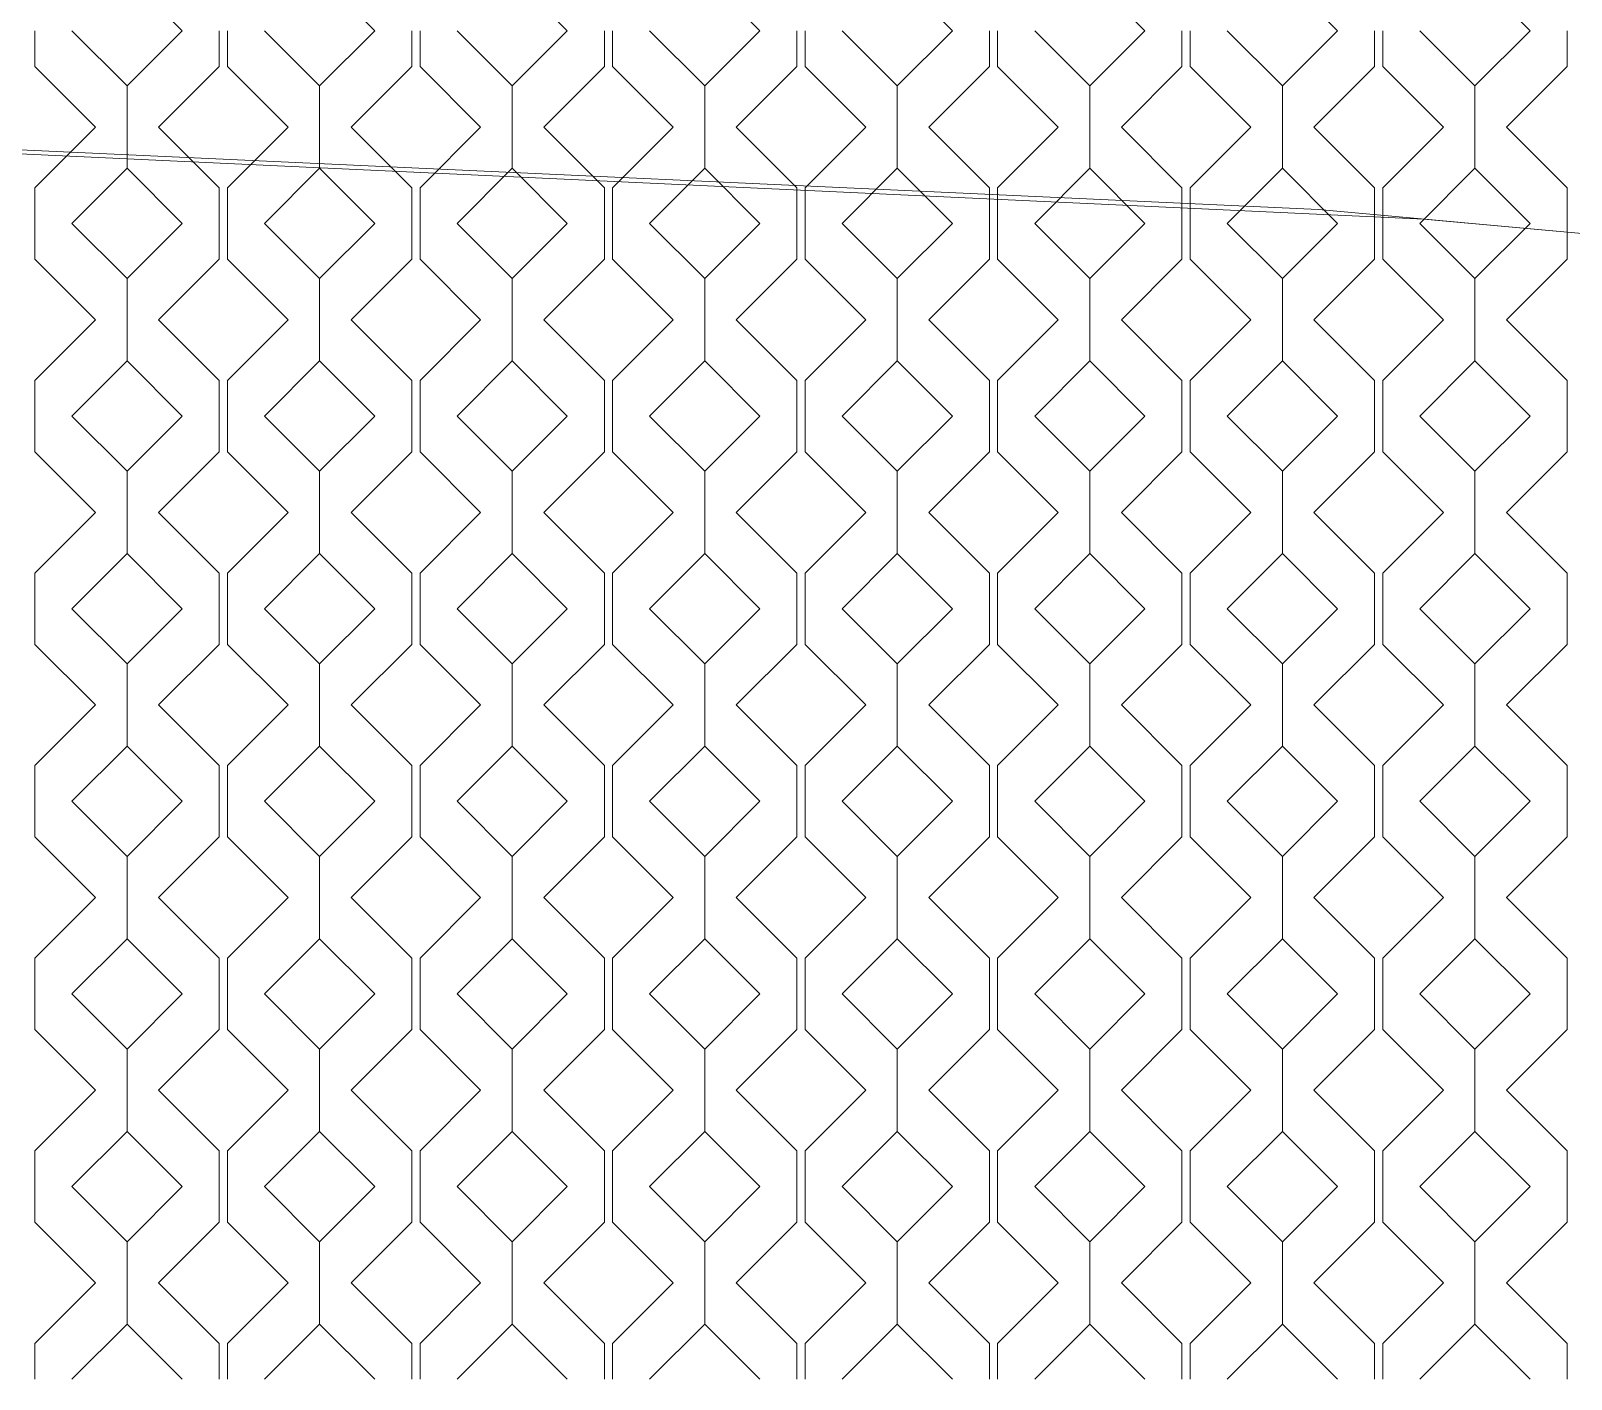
# Model space of a CAD drawing. Header units: millimetres. Extents: x -20794 to 71174, y -103753 to 30644.
# Drawn here: x 11500 to 14167, y 15667 to 18000 of the extents above; entities that cross this region are included whole.
import ezdxf

# ---------------------------------------------------------------- set-up
doc = ezdxf.new("R2010")
doc.units = ezdxf.units.MM
doc.header["$MEASUREMENT"] = 0
doc.layers.add('2D - Общий_Ном._пера__1', color=7, linetype='Continuous', lineweight=13)
doc.layers.add('Местность - Рельеф_Ном._пера__1', color=7, linetype='Continuous', lineweight=13)
doc.layers.add('Местность - Рельеф', color=7, linetype='Continuous')
doc.layers.add('Местность - Рельеф_Ном._пера__102', color=7, linetype='Continuous', lineweight=5, true_color=0xcccccc)

# ---------------------------------------------------------------- blocks, each defined once
blk = doc.blocks.new('*X1')
at = {"layer": 'Местность - Рельеф_Ном._пера__102', "color": 254, "linetype": 'Continuous', "lineweight": 5, "true_color": 0xcccccc}
for p, q in [((11666.655165, 18095.4116), (11762.0848, 17999.982)), ((11999.988165, 18095.4116), (12095.4178, 17999.982)), ((12333.321165, 18095.4116), (12428.7508, 17999.982)), ((12666.654165, 18095.4116), (12762.0838, 17999.982)), ((12999.987165, 18095.4116), (13095.4168, 17999.982)), ((13333.320165, 18095.4116), (13428.7498, 17999.982)), ((13666.653165, 18095.4116), (13762.0828, 17999.982)), ((13999.986165, 18095.4116), (14095.4158, 17999.982)), ((11507.086, 17999.982), (11507.086, 17938.238)), ((11666.655, 17904.553), (11571.226, 17999.982)), ((11762.0846, 17999.982), (11666.655, 17904.553)), ((11826.224, 17999.982), (11826.224, 17938.238)), ((11840.419, 17999.982), (11840.419, 17938.238)), ((11999.988, 17904.553), (11904.559, 17999.982)), ((12095.4176, 17999.982), (11999.988, 17904.553)), ((12159.557, 17999.982), (12159.557, 17938.238)), ((12173.752, 17999.982), (12173.752, 17938.238)), ((12333.321, 17904.553), (12237.892, 17999.982)), ((12428.7506, 17999.982), (12333.321, 17904.553)), ((12492.89, 17999.982), (12492.89, 17938.238)), ((12507.085, 17999.982), (12507.085, 17938.238)), ((12666.654, 17904.553), (12571.225, 17999.982)), ((12762.0836, 17999.982), (12666.654, 17904.553)), ((12826.223, 17999.982), (12826.223, 17938.238)), ((12840.418, 17999.982), (12840.418, 17938.238)), ((12999.987, 17904.553), (12904.558, 17999.982)), ((13095.4166, 17999.982), (12999.987, 17904.553)), ((13159.556, 17999.982), (13159.556, 17938.238)), ((13173.751, 17999.982), (13173.751, 17938.238)), ((13333.32, 17904.553), (13237.891, 17999.982)), ((13428.7496, 17999.982), (13333.32, 17904.553)), ((13492.889, 17999.982), (13492.889, 17938.238)), ((13507.084, 17999.982), (13507.084, 17938.238)), ((13666.653, 17904.553), (13571.224, 17999.982)), ((13762.0826, 17999.982), (13666.653, 17904.553)), ((13826.222, 17999.982), (13826.222, 17938.238)), ((13840.417, 17999.982), (13840.417, 17938.238)), ((13999.986, 17904.553), (13904.557, 17999.982)), ((14095.4156, 17999.982), (13999.986, 17904.553)), ((14159.555, 17999.982), (14159.555, 17938.238)), ((11612.008, 17833.316), (11507.086, 17938.238)), ((11826.224, 17938.238), (11721.3019, 17833.316)), ((11945.341, 17833.316), (11840.419, 17938.238)), ((12159.557, 17938.238), (12054.6349, 17833.316)), ((12278.674, 17833.316), (12173.752, 17938.238)), ((12492.89, 17938.238), (12387.9679, 17833.316)), ((12612.007, 17833.316), (12507.085, 17938.238)), ((12826.223, 17938.238), (12721.3009, 17833.316)), ((12945.34, 17833.316), (12840.418, 17938.238)), ((13159.556, 17938.238), (13054.6339, 17833.316)), ((13278.673, 17833.316), (13173.751, 17938.238)), ((13492.889, 17938.238), (13387.9669, 17833.316)), ((13612.006, 17833.316), (13507.084, 17938.238)), ((13826.222, 17938.238), (13721.2999, 17833.316)), ((13945.339, 17833.316), (13840.417, 17938.238)), ((14159.555, 17938.238), (14054.6329, 17833.316)), ((11666.655, 17762.0786), (11666.655, 17904.553)), ((11666.655165, 17904.553), (11666.655165, 17762.0786)), ((11999.988, 17762.0786), (11999.988, 17904.553)), ((11999.988165, 17904.553), (11999.988165, 17762.0786)), ((12333.321, 17762.0786), (12333.321, 17904.553)), ((12333.321165, 17904.553), (12333.321165, 17762.0786)), ((12666.654, 17762.0786), (12666.654, 17904.553)), ((12666.654165, 17904.553), (12666.654165, 17762.0786)), ((12999.987, 17762.0786), (12999.987, 17904.553)), ((12999.987165, 17904.553), (12999.987165, 17762.0786)), ((13333.32, 17762.0786), (13333.32, 17904.553)), ((13333.320165, 17904.553), (13333.320165, 17762.0786)), ((13666.653, 17762.0786), (13666.653, 17904.553)), ((13666.653165, 17904.553), (13666.653165, 17762.0786)), ((13999.986, 17762.0786), (13999.986, 17904.553)), ((13999.986165, 17904.553), (13999.986165, 17762.0786)), ((11507.086, 17728.3935), (11612.008, 17833.316)), ((11721.3019, 17833.316), (11826.224, 17728.3935)), ((11840.419, 17728.3935), (11945.341, 17833.316)), ((12054.6349, 17833.316), (12159.557, 17728.3935)), ((12173.752, 17728.3935), (12278.674, 17833.316)), ((12387.9679, 17833.316), (12492.89, 17728.3935)), ((12507.085, 17728.3935), (12612.007, 17833.316)), ((12721.3009, 17833.316), (12826.223, 17728.3935)), ((12840.418, 17728.3935), (12945.34, 17833.316)), ((13054.6339, 17833.316), (13159.556, 17728.3935)), ((13173.751, 17728.3935), (13278.673, 17833.316)), ((13387.9669, 17833.316), (13492.889, 17728.3935)), ((13507.084, 17728.3935), (13612.006, 17833.316)), ((13721.2999, 17833.316), (13826.222, 17728.3935)), ((13840.417, 17728.3935), (13945.339, 17833.316)), ((14054.6329, 17833.316), (14159.555, 17728.3935)), ((11571.226, 17666.649165), (11666.655, 17762.0788)), ((11666.655165, 17762.0786), (11762.0848, 17666.649)), ((11904.559, 17666.649165), (11999.988, 17762.0788)), ((11999.988165, 17762.0786), (12095.4178, 17666.649)), ((12237.892, 17666.649165), (12333.321, 17762.0788)), ((12333.321165, 17762.0786), (12428.7508, 17666.649)), ((12571.225, 17666.649165), (12666.654, 17762.0788)), ((12666.654165, 17762.0786), (12762.0838, 17666.649)), ((12904.558, 17666.649165), (12999.987, 17762.0788)), ((12999.987165, 17762.0786), (13095.4168, 17666.649)), ((13237.891, 17666.649165), (13333.32, 17762.0788)), ((13333.320165, 17762.0786), (13428.7498, 17666.649)), ((13571.224, 17666.649165), (13666.653, 17762.0788)), ((13666.653165, 17762.0786), (13762.0828, 17666.649)), ((13904.557, 17666.649165), (13999.986, 17762.0788)), ((13999.986165, 17762.0786), (14095.4158, 17666.649)), ((11507.086, 17728.3935), (11507.086, 17666.649)), ((11826.224, 17728.3935), (11826.224, 17666.649)), ((11840.419, 17728.3935), (11840.419, 17666.649)), ((12159.557, 17728.3935), (12159.557, 17666.649)), ((12173.752, 17728.3935), (12173.752, 17666.649)), ((12492.89, 17728.3935), (12492.89, 17666.649)), ((12507.085, 17728.3935), (12507.085, 17666.649)), ((12826.223, 17728.3935), (12826.223, 17666.649)), ((12840.418, 17728.3935), (12840.418, 17666.649)), ((13159.556, 17728.3935), (13159.556, 17666.649)), ((13173.751, 17728.3935), (13173.751, 17666.649)), ((13492.889, 17728.3935), (13492.889, 17666.649)), ((13507.084, 17728.3935), (13507.084, 17666.649)), ((13826.222, 17728.3935), (13826.222, 17666.649)), ((13840.417, 17728.3935), (13840.417, 17666.649)), ((14159.555, 17728.3935), (14159.555, 17666.649)), ((11507.086, 17666.649), (11507.086, 17604.905)), ((11666.655, 17571.22), (11571.226, 17666.649)), ((11762.0846, 17666.649), (11666.655, 17571.22)), ((11826.224, 17666.649), (11826.224, 17604.905)), ((11840.419, 17666.649), (11840.419, 17604.905)), ((11999.988, 17571.22), (11904.559, 17666.649)), ((12095.4176, 17666.649), (11999.988, 17571.22)), ((12159.557, 17666.649), (12159.557, 17604.905)), ((12173.752, 17666.649), (12173.752, 17604.905)), ((12333.321, 17571.22), (12237.892, 17666.649)), ((12428.7506, 17666.649), (12333.321, 17571.22)), ((12492.89, 17666.649), (12492.89, 17604.905)), ((12507.085, 17666.649), (12507.085, 17604.905)), ((12666.654, 17571.22), (12571.225, 17666.649)), ((12762.0836, 17666.649), (12666.654, 17571.22)), ((12826.223, 17666.649), (12826.223, 17604.905)), ((12840.418, 17666.649), (12840.418, 17604.905)), ((12999.987, 17571.22), (12904.558, 17666.649)), ((13095.4166, 17666.649), (12999.987, 17571.22)), ((13159.556, 17666.649), (13159.556, 17604.905)), ((13173.751, 17666.649), (13173.751, 17604.905)), ((13333.32, 17571.22), (13237.891, 17666.649)), ((13428.7496, 17666.649), (13333.32, 17571.22)), ((13492.889, 17666.649), (13492.889, 17604.905)), ((13507.084, 17666.649), (13507.084, 17604.905)), ((13666.653, 17571.22), (13571.224, 17666.649)), ((13762.0826, 17666.649), (13666.653, 17571.22)), ((13826.222, 17666.649), (13826.222, 17604.905)), ((13840.417, 17666.649), (13840.417, 17604.905)), ((13999.986, 17571.22), (13904.557, 17666.649)), ((14095.4156, 17666.649), (13999.986, 17571.22)), ((14159.555, 17666.649), (14159.555, 17604.905)), ((11612.008, 17499.983), (11507.086, 17604.905)), ((11826.224, 17604.905), (11721.3019, 17499.983)), ((11945.341, 17499.983), (11840.419, 17604.905)), ((12159.557, 17604.905), (12054.6349, 17499.983)), ((12278.674, 17499.983), (12173.752, 17604.905)), ((12492.89, 17604.905), (12387.9679, 17499.983)), ((12612.007, 17499.983), (12507.085, 17604.905)), ((12826.223, 17604.905), (12721.3009, 17499.983)), ((12945.34, 17499.983), (12840.418, 17604.905)), ((13159.556, 17604.905), (13054.6339, 17499.983)), ((13278.673, 17499.983), (13173.751, 17604.905)), ((13492.889, 17604.905), (13387.9669, 17499.983)), ((13612.006, 17499.983), (13507.084, 17604.905)), ((13826.222, 17604.905), (13721.2999, 17499.983)), ((13945.339, 17499.983), (13840.417, 17604.905)), ((14159.555, 17604.905), (14054.6329, 17499.983)), ((11666.655, 17428.7456), (11666.655, 17571.22)), ((11666.655165, 17571.22), (11666.655165, 17428.7456)), ((11999.988, 17428.7456), (11999.988, 17571.22)), ((11999.988165, 17571.22), (11999.988165, 17428.7456)), ((12333.321, 17428.7456), (12333.321, 17571.22)), ((12333.321165, 17571.22), (12333.321165, 17428.7456)), ((12666.654, 17428.7456), (12666.654, 17571.22)), ((12666.654165, 17571.22), (12666.654165, 17428.7456)), ((12999.987, 17428.7456), (12999.987, 17571.22)), ((12999.987165, 17571.22), (12999.987165, 17428.7456)), ((13333.32, 17428.7456), (13333.32, 17571.22)), ((13333.320165, 17571.22), (13333.320165, 17428.7456)), ((13666.653, 17428.7456), (13666.653, 17571.22)), ((13666.653165, 17571.22), (13666.653165, 17428.7456)), ((13999.986, 17428.7456), (13999.986, 17571.22)), ((13999.986165, 17571.22), (13999.986165, 17428.7456)), ((11507.086, 17395.0605), (11612.008, 17499.983)), ((11721.3019, 17499.983), (11826.224, 17395.0605)), ((11840.419, 17395.0605), (11945.341, 17499.983)), ((12054.6349, 17499.983), (12159.557, 17395.0605)), ((12173.752, 17395.0605), (12278.674, 17499.983)), ((12387.9679, 17499.983), (12492.89, 17395.0605)), ((12507.085, 17395.0605), (12612.007, 17499.983)), ((12721.3009, 17499.983), (12826.223, 17395.0605)), ((12840.418, 17395.0605), (12945.34, 17499.983)), ((13054.6339, 17499.983), (13159.556, 17395.0605)), ((13173.751, 17395.0605), (13278.673, 17499.983)), ((13387.9669, 17499.983), (13492.889, 17395.0605)), ((13507.084, 17395.0605), (13612.006, 17499.983)), ((13721.2999, 17499.983), (13826.222, 17395.0605)), ((13840.417, 17395.0605), (13945.339, 17499.983)), ((14054.6329, 17499.983), (14159.555, 17395.0605)), ((11571.226, 17333.316165), (11666.655, 17428.7458)), ((11666.655165, 17428.7456), (11762.0848, 17333.316)), ((11904.559, 17333.316165), (11999.988, 17428.7458)), ((11999.988165, 17428.7456), (12095.4178, 17333.316)), ((12237.892, 17333.316165), (12333.321, 17428.7458)), ((12333.321165, 17428.7456), (12428.7508, 17333.316)), ((12571.225, 17333.316165), (12666.654, 17428.7458)), ((12666.654165, 17428.7456), (12762.0838, 17333.316)), ((12904.558, 17333.316165), (12999.987, 17428.7458)), ((12999.987165, 17428.7456), (13095.4168, 17333.316)), ((13237.891, 17333.316165), (13333.32, 17428.7458)), ((13333.320165, 17428.7456), (13428.7498, 17333.316)), ((13571.224, 17333.316165), (13666.653, 17428.7458)), ((13666.653165, 17428.7456), (13762.0828, 17333.316)), ((13904.557, 17333.316165), (13999.986, 17428.7458)), ((13999.986165, 17428.7456), (14095.4158, 17333.316)), ((11507.086, 17395.0605), (11507.086, 17333.316)), ((11826.224, 17395.0605), (11826.224, 17333.316)), ((11840.419, 17395.0605), (11840.419, 17333.316)), ((12159.557, 17395.0605), (12159.557, 17333.316)), ((12173.752, 17395.0605), (12173.752, 17333.316)), ((12492.89, 17395.0605), (12492.89, 17333.316)), ((12507.085, 17395.0605), (12507.085, 17333.316)), ((12826.223, 17395.0605), (12826.223, 17333.316)), ((12840.418, 17395.0605), (12840.418, 17333.316)), ((13159.556, 17395.0605), (13159.556, 17333.316)), ((13173.751, 17395.0605), (13173.751, 17333.316)), ((13492.889, 17395.0605), (13492.889, 17333.316)), ((13507.084, 17395.0605), (13507.084, 17333.316)), ((13826.222, 17395.0605), (13826.222, 17333.316)), ((13840.417, 17395.0605), (13840.417, 17333.316)), ((14159.555, 17395.0605), (14159.555, 17333.316)), ((11507.086, 17333.316), (11507.086, 17271.572)), ((11666.655, 17237.887), (11571.226, 17333.316)), ((11762.0846, 17333.316), (11666.655, 17237.887)), ((11826.224, 17333.316), (11826.224, 17271.572)), ((11840.419, 17333.316), (11840.419, 17271.572)), ((11999.988, 17237.887), (11904.559, 17333.316)), ((12095.4176, 17333.316), (11999.988, 17237.887)), ((12159.557, 17333.316), (12159.557, 17271.572)), ((12173.752, 17333.316), (12173.752, 17271.572)), ((12333.321, 17237.887), (12237.892, 17333.316)), ((12428.7506, 17333.316), (12333.321, 17237.887)), ((12492.89, 17333.316), (12492.89, 17271.572)), ((12507.085, 17333.316), (12507.085, 17271.572)), ((12666.654, 17237.887), (12571.225, 17333.316)), ((12762.0836, 17333.316), (12666.654, 17237.887)), ((12826.223, 17333.316), (12826.223, 17271.572)), ((12840.418, 17333.316), (12840.418, 17271.572)), ((12999.987, 17237.887), (12904.558, 17333.316)), ((13095.4166, 17333.316), (12999.987, 17237.887)), ((13159.556, 17333.316), (13159.556, 17271.572)), ((13173.751, 17333.316), (13173.751, 17271.572)), ((13333.32, 17237.887), (13237.891, 17333.316)), ((13428.7496, 17333.316), (13333.32, 17237.887)), ((13492.889, 17333.316), (13492.889, 17271.572)), ((13507.084, 17333.316), (13507.084, 17271.572)), ((13666.653, 17237.887), (13571.224, 17333.316)), ((13762.0826, 17333.316), (13666.653, 17237.887)), ((13826.222, 17333.316), (13826.222, 17271.572)), ((13840.417, 17333.316), (13840.417, 17271.572)), ((13999.986, 17237.887), (13904.557, 17333.316)), ((14095.4156, 17333.316), (13999.986, 17237.887)), ((14159.555, 17333.316), (14159.555, 17271.572)), ((11612.008, 17166.65), (11507.086, 17271.572)), ((11826.224, 17271.572), (11721.3019, 17166.65)), ((11945.341, 17166.65), (11840.419, 17271.572)), ((12159.557, 17271.572), (12054.6349, 17166.65)), ((12278.674, 17166.65), (12173.752, 17271.572)), ((12492.89, 17271.572), (12387.9679, 17166.65)), ((12612.007, 17166.65), (12507.085, 17271.572)), ((12826.223, 17271.572), (12721.3009, 17166.65)), ((12945.34, 17166.65), (12840.418, 17271.572)), ((13159.556, 17271.572), (13054.6339, 17166.65)), ((13278.673, 17166.65), (13173.751, 17271.572)), ((13492.889, 17271.572), (13387.9669, 17166.65)), ((13612.006, 17166.65), (13507.084, 17271.572)), ((13826.222, 17271.572), (13721.2999, 17166.65)), ((13945.339, 17166.65), (13840.417, 17271.572)), ((14159.555, 17271.572), (14054.6329, 17166.65)), ((11666.655, 17095.4126), (11666.655, 17237.887)), ((11666.655165, 17237.887), (11666.655165, 17095.4126)), ((11999.988, 17095.4126), (11999.988, 17237.887)), ((11999.988165, 17237.887), (11999.988165, 17095.4126)), ((12333.321, 17095.4126), (12333.321, 17237.887)), ((12333.321165, 17237.887), (12333.321165, 17095.4126)), ((12666.654, 17095.4126), (12666.654, 17237.887)), ((12666.654165, 17237.887), (12666.654165, 17095.4126)), ((12999.987, 17095.4126), (12999.987, 17237.887)), ((12999.987165, 17237.887), (12999.987165, 17095.4126)), ((13333.32, 17095.4126), (13333.32, 17237.887)), ((13333.320165, 17237.887), (13333.320165, 17095.4126)), ((13666.653, 17095.4126), (13666.653, 17237.887)), ((13666.653165, 17237.887), (13666.653165, 17095.4126)), ((13999.986, 17095.4126), (13999.986, 17237.887)), ((13999.986165, 17237.887), (13999.986165, 17095.4126)), ((11507.086, 17061.7275), (11612.008, 17166.65)), ((11721.3019, 17166.65), (11826.224, 17061.7275)), ((11840.419, 17061.7275), (11945.341, 17166.65)), ((12054.6349, 17166.65), (12159.557, 17061.7275)), ((12173.752, 17061.7275), (12278.674, 17166.65)), ((12387.9679, 17166.65), (12492.89, 17061.7275)), ((12507.085, 17061.7275), (12612.007, 17166.65)), ((12721.3009, 17166.65), (12826.223, 17061.7275)), ((12840.418, 17061.7275), (12945.34, 17166.65)), ((13054.6339, 17166.65), (13159.556, 17061.7275)), ((13173.751, 17061.7275), (13278.673, 17166.65)), ((13387.9669, 17166.65), (13492.889, 17061.7275)), ((13507.084, 17061.7275), (13612.006, 17166.65)), ((13721.2999, 17166.65), (13826.222, 17061.7275)), ((13840.417, 17061.7275), (13945.339, 17166.65)), ((14054.6329, 17166.65), (14159.555, 17061.7275)), ((11571.226, 16999.983165), (11666.655, 17095.4128)), ((11666.655165, 17095.4126), (11762.0848, 16999.983)), ((11904.559, 16999.983165), (11999.988, 17095.4128)), ((11999.988165, 17095.4126), (12095.4178, 16999.983)), ((12237.892, 16999.983165), (12333.321, 17095.4128)), ((12333.321165, 17095.4126), (12428.7508, 16999.983)), ((12571.225, 16999.983165), (12666.654, 17095.4128)), ((12666.654165, 17095.4126), (12762.0838, 16999.983)), ((12904.558, 16999.983165), (12999.987, 17095.4128)), ((12999.987165, 17095.4126), (13095.4168, 16999.983)), ((13237.891, 16999.983165), (13333.32, 17095.4128)), ((13333.320165, 17095.4126), (13428.7498, 16999.983)), ((13571.224, 16999.983165), (13666.653, 17095.4128)), ((13666.653165, 17095.4126), (13762.0828, 16999.983)), ((13904.557, 16999.983165), (13999.986, 17095.4128)), ((13999.986165, 17095.4126), (14095.4158, 16999.983)), ((11507.086, 17061.7275), (11507.086, 16999.983)), ((11826.224, 17061.7275), (11826.224, 16999.983)), ((11840.419, 17061.7275), (11840.419, 16999.983)), ((12159.557, 17061.7275), (12159.557, 16999.983)), ((12173.752, 17061.7275), (12173.752, 16999.983)), ((12492.89, 17061.7275), (12492.89, 16999.983)), ((12507.085, 17061.7275), (12507.085, 16999.983)), ((12826.223, 17061.7275), (12826.223, 16999.983)), ((12840.418, 17061.7275), (12840.418, 16999.983)), ((13159.556, 17061.7275), (13159.556, 16999.983)), ((13173.751, 17061.7275), (13173.751, 16999.983)), ((13492.889, 17061.7275), (13492.889, 16999.983)), ((13507.084, 17061.7275), (13507.084, 16999.983)), ((13826.222, 17061.7275), (13826.222, 16999.983)), ((13840.417, 17061.7275), (13840.417, 16999.983)), ((14159.555, 17061.7275), (14159.555, 16999.983)), ((11507.086, 16999.983), (11507.086, 16938.239)), ((11666.655, 16904.554), (11571.226, 16999.983)), ((11762.0846, 16999.983), (11666.655, 16904.554)), ((11826.224, 16999.983), (11826.224, 16938.239)), ((11840.419, 16999.983), (11840.419, 16938.239)), ((11999.988, 16904.554), (11904.559, 16999.983)), ((12095.4176, 16999.983), (11999.988, 16904.554)), ((12159.557, 16999.983), (12159.557, 16938.239)), ((12173.752, 16999.983), (12173.752, 16938.239)), ((12333.321, 16904.554), (12237.892, 16999.983)), ((12428.7506, 16999.983), (12333.321, 16904.554)), ((12492.89, 16999.983), (12492.89, 16938.239)), ((12507.085, 16999.983), (12507.085, 16938.239)), ((12666.654, 16904.554), (12571.225, 16999.983)), ((12762.0836, 16999.983), (12666.654, 16904.554)), ((12826.223, 16999.983), (12826.223, 16938.239)), ((12840.418, 16999.983), (12840.418, 16938.239)), ((12999.987, 16904.554), (12904.558, 16999.983)), ((13095.4166, 16999.983), (12999.987, 16904.554)), ((13159.556, 16999.983), (13159.556, 16938.239)), ((13173.751, 16999.983), (13173.751, 16938.239)), ((13333.32, 16904.554), (13237.891, 16999.983)), ((13428.7496, 16999.983), (13333.32, 16904.554)), ((13492.889, 16999.983), (13492.889, 16938.239)), ((13507.084, 16999.983), (13507.084, 16938.239)), ((13666.653, 16904.554), (13571.224, 16999.983)), ((13762.0826, 16999.983), (13666.653, 16904.554)), ((13826.222, 16999.983), (13826.222, 16938.239)), ((13840.417, 16999.983), (13840.417, 16938.239)), ((13999.986, 16904.554), (13904.557, 16999.983)), ((14095.4156, 16999.983), (13999.986, 16904.554)), ((14159.555, 16999.983), (14159.555, 16938.239)), ((11612.008, 16833.317), (11507.086, 16938.239)), ((11826.224, 16938.239), (11721.3019, 16833.317)), ((11945.341, 16833.317), (11840.419, 16938.239)), ((12159.557, 16938.239), (12054.6349, 16833.317)), ((12278.674, 16833.317), (12173.752, 16938.239)), ((12492.89, 16938.239), (12387.9679, 16833.317)), ((12612.007, 16833.317), (12507.085, 16938.239)), ((12826.223, 16938.239), (12721.3009, 16833.317)), ((12945.34, 16833.317), (12840.418, 16938.239)), ((13159.556, 16938.239), (13054.6339, 16833.317)), ((13278.673, 16833.317), (13173.751, 16938.239)), ((13492.889, 16938.239), (13387.9669, 16833.317)), ((13612.006, 16833.317), (13507.084, 16938.239)), ((13826.222, 16938.239), (13721.2999, 16833.317)), ((13945.339, 16833.317), (13840.417, 16938.239)), ((14159.555, 16938.239), (14054.6329, 16833.317)), ((11666.655, 16762.0796), (11666.655, 16904.554)), ((11666.655165, 16904.554), (11666.655165, 16762.0796)), ((11999.988, 16762.0796), (11999.988, 16904.554)), ((11999.988165, 16904.554), (11999.988165, 16762.0796)), ((12333.321, 16762.0796), (12333.321, 16904.554)), ((12333.321165, 16904.554), (12333.321165, 16762.0796)), ((12666.654, 16762.0796), (12666.654, 16904.554)), ((12666.654165, 16904.554), (12666.654165, 16762.0796)), ((12999.987, 16762.0796), (12999.987, 16904.554)), ((12999.987165, 16904.554), (12999.987165, 16762.0796)), ((13333.32, 16762.0796), (13333.32, 16904.554)), ((13333.320165, 16904.554), (13333.320165, 16762.0796)), ((13666.653, 16762.0796), (13666.653, 16904.554)), ((13666.653165, 16904.554), (13666.653165, 16762.0796)), ((13999.986, 16762.0796), (13999.986, 16904.554)), ((13999.986165, 16904.554), (13999.986165, 16762.0796)), ((11507.086, 16728.3945), (11612.008, 16833.317)), ((11721.3019, 16833.317), (11826.224, 16728.3945)), ((11840.419, 16728.3945), (11945.341, 16833.317)), ((12054.6349, 16833.317), (12159.557, 16728.3945)), ((12173.752, 16728.3945), (12278.674, 16833.317)), ((12387.9679, 16833.317), (12492.89, 16728.3945)), ((12507.085, 16728.3945), (12612.007, 16833.317)), ((12721.3009, 16833.317), (12826.223, 16728.3945)), ((12840.418, 16728.3945), (12945.34, 16833.317)), ((13054.6339, 16833.317), (13159.556, 16728.3945)), ((13173.751, 16728.3945), (13278.673, 16833.317)), ((13387.9669, 16833.317), (13492.889, 16728.3945)), ((13507.084, 16728.3945), (13612.006, 16833.317)), ((13721.2999, 16833.317), (13826.222, 16728.3945)), ((13840.417, 16728.3945), (13945.339, 16833.317)), ((14054.6329, 16833.317), (14159.555, 16728.3945)), ((11571.226, 16666.650165), (11666.655, 16762.0798)), ((11666.655165, 16762.0796), (11762.0848, 16666.65)), ((11904.559, 16666.650165), (11999.988, 16762.0798)), ((11999.988165, 16762.0796), (12095.4178, 16666.65)), ((12237.892, 16666.650165), (12333.321, 16762.0798)), ((12333.321165, 16762.0796), (12428.7508, 16666.65)), ((12571.225, 16666.650165), (12666.654, 16762.0798)), ((12666.654165, 16762.0796), (12762.0838, 16666.65)), ((12904.558, 16666.650165), (12999.987, 16762.0798)), ((12999.987165, 16762.0796), (13095.4168, 16666.65)), ((13237.891, 16666.650165), (13333.32, 16762.0798)), ((13333.320165, 16762.0796), (13428.7498, 16666.65)), ((13571.224, 16666.650165), (13666.653, 16762.0798)), ((13666.653165, 16762.0796), (13762.0828, 16666.65)), ((13904.557, 16666.650165), (13999.986, 16762.0798)), ((13999.986165, 16762.0796), (14095.4158, 16666.65)), ((11507.086, 16728.3945), (11507.086, 16666.65)), ((11826.224, 16728.3945), (11826.224, 16666.65)), ((11840.419, 16728.3945), (11840.419, 16666.65)), ((12159.557, 16728.3945), (12159.557, 16666.65)), ((12173.752, 16728.3945), (12173.752, 16666.65)), ((12492.89, 16728.3945), (12492.89, 16666.65)), ((12507.085, 16728.3945), (12507.085, 16666.65)), ((12826.223, 16728.3945), (12826.223, 16666.65)), ((12840.418, 16728.3945), (12840.418, 16666.65)), ((13159.556, 16728.3945), (13159.556, 16666.65)), ((13173.751, 16728.3945), (13173.751, 16666.65)), ((13492.889, 16728.3945), (13492.889, 16666.65)), ((13507.084, 16728.3945), (13507.084, 16666.65)), ((13826.222, 16728.3945), (13826.222, 16666.65)), ((13840.417, 16728.3945), (13840.417, 16666.65)), ((14159.555, 16728.3945), (14159.555, 16666.65)), ((11507.086, 16666.65), (11507.086, 16604.906)), ((11666.655, 16571.221), (11571.226, 16666.65)), ((11762.0846, 16666.65), (11666.655, 16571.221)), ((11826.224, 16666.65), (11826.224, 16604.906)), ((11840.419, 16666.65), (11840.419, 16604.906)), ((11999.988, 16571.221), (11904.559, 16666.65)), ((12095.4176, 16666.65), (11999.988, 16571.221)), ((12159.557, 16666.65), (12159.557, 16604.906)), ((12173.752, 16666.65), (12173.752, 16604.906)), ((12333.321, 16571.221), (12237.892, 16666.65)), ((12428.7506, 16666.65), (12333.321, 16571.221)), ((12492.89, 16666.65), (12492.89, 16604.906)), ((12507.085, 16666.65), (12507.085, 16604.906)), ((12666.654, 16571.221), (12571.225, 16666.65)), ((12762.0836, 16666.65), (12666.654, 16571.221)), ((12826.223, 16666.65), (12826.223, 16604.906)), ((12840.418, 16666.65), (12840.418, 16604.906)), ((12999.987, 16571.221), (12904.558, 16666.65)), ((13095.4166, 16666.65), (12999.987, 16571.221)), ((13159.556, 16666.65), (13159.556, 16604.906)), ((13173.751, 16666.65), (13173.751, 16604.906)), ((13333.32, 16571.221), (13237.891, 16666.65)), ((13428.7496, 16666.65), (13333.32, 16571.221)), ((13492.889, 16666.65), (13492.889, 16604.906)), ((13507.084, 16666.65), (13507.084, 16604.906)), ((13666.653, 16571.221), (13571.224, 16666.65)), ((13762.0826, 16666.65), (13666.653, 16571.221)), ((13826.222, 16666.65), (13826.222, 16604.906)), ((13840.417, 16666.65), (13840.417, 16604.906)), ((13999.986, 16571.221), (13904.557, 16666.65)), ((14095.4156, 16666.65), (13999.986, 16571.221)), ((14159.555, 16666.65), (14159.555, 16604.906)), ((11612.008, 16499.984), (11507.086, 16604.906)), ((11826.224, 16604.906), (11721.3019, 16499.984)), ((11945.341, 16499.984), (11840.419, 16604.906)), ((12159.557, 16604.906), (12054.6349, 16499.984)), ((12278.674, 16499.984), (12173.752, 16604.906)), ((12492.89, 16604.906), (12387.9679, 16499.984)), ((12612.007, 16499.984), (12507.085, 16604.906)), ((12826.223, 16604.906), (12721.3009, 16499.984)), ((12945.34, 16499.984), (12840.418, 16604.906)), ((13159.556, 16604.906), (13054.6339, 16499.984)), ((13278.673, 16499.984), (13173.751, 16604.906)), ((13492.889, 16604.906), (13387.9669, 16499.984)), ((13612.006, 16499.984), (13507.084, 16604.906)), ((13826.222, 16604.906), (13721.2999, 16499.984)), ((13945.339, 16499.984), (13840.417, 16604.906)), ((14159.555, 16604.906), (14054.6329, 16499.984)), ((11666.655, 16428.7466), (11666.655, 16571.221)), ((11666.655165, 16571.221), (11666.655165, 16428.7466)), ((11999.988, 16428.7466), (11999.988, 16571.221)), ((11999.988165, 16571.221), (11999.988165, 16428.7466)), ((12333.321, 16428.7466), (12333.321, 16571.221)), ((12333.321165, 16571.221), (12333.321165, 16428.7466)), ((12666.654, 16428.7466), (12666.654, 16571.221)), ((12666.654165, 16571.221), (12666.654165, 16428.7466)), ((12999.987, 16428.7466), (12999.987, 16571.221)), ((12999.987165, 16571.221), (12999.987165, 16428.7466)), ((13333.32, 16428.7466), (13333.32, 16571.221)), ((13333.320165, 16571.221), (13333.320165, 16428.7466)), ((13666.653, 16428.7466), (13666.653, 16571.221)), ((13666.653165, 16571.221), (13666.653165, 16428.7466)), ((13999.986, 16428.7466), (13999.986, 16571.221)), ((13999.986165, 16571.221), (13999.986165, 16428.7466)), ((11507.086, 16395.0615), (11612.008, 16499.984)), ((11721.3019, 16499.984), (11826.224, 16395.0615)), ((11840.419, 16395.0615), (11945.341, 16499.984)), ((12054.6349, 16499.984), (12159.557, 16395.0615)), ((12173.752, 16395.0615), (12278.674, 16499.984)), ((12387.9679, 16499.984), (12492.89, 16395.0615)), ((12507.085, 16395.0615), (12612.007, 16499.984)), ((12721.3009, 16499.984), (12826.223, 16395.0615)), ((12840.418, 16395.0615), (12945.34, 16499.984)), ((13054.6339, 16499.984), (13159.556, 16395.0615)), ((13173.751, 16395.0615), (13278.673, 16499.984)), ((13387.9669, 16499.984), (13492.889, 16395.0615)), ((13507.084, 16395.0615), (13612.006, 16499.984)), ((13721.2999, 16499.984), (13826.222, 16395.0615)), ((13840.417, 16395.0615), (13945.339, 16499.984)), ((14054.6329, 16499.984), (14159.555, 16395.0615)), ((11571.226, 16333.317165), (11666.655, 16428.7468)), ((11666.655165, 16428.7466), (11762.0848, 16333.317)), ((11904.559, 16333.317165), (11999.988, 16428.7468)), ((11999.988165, 16428.7466), (12095.4178, 16333.317)), ((12237.892, 16333.317165), (12333.321, 16428.7468)), ((12333.321165, 16428.7466), (12428.7508, 16333.317)), ((12571.225, 16333.317165), (12666.654, 16428.7468)), ((12666.654165, 16428.7466), (12762.0838, 16333.317)), ((12904.558, 16333.317165), (12999.987, 16428.7468)), ((12999.987165, 16428.7466), (13095.4168, 16333.317)), ((13237.891, 16333.317165), (13333.32, 16428.7468)), ((13333.320165, 16428.7466), (13428.7498, 16333.317)), ((13571.224, 16333.317165), (13666.653, 16428.7468)), ((13666.653165, 16428.7466), (13762.0828, 16333.317)), ((13904.557, 16333.317165), (13999.986, 16428.7468)), ((13999.986165, 16428.7466), (14095.4158, 16333.317)), ((11507.086, 16395.0615), (11507.086, 16333.317)), ((11826.224, 16395.0615), (11826.224, 16333.317)), ((11840.419, 16395.0615), (11840.419, 16333.317)), ((12159.557, 16395.0615), (12159.557, 16333.317)), ((12173.752, 16395.0615), (12173.752, 16333.317)), ((12492.89, 16395.0615), (12492.89, 16333.317)), ((12507.085, 16395.0615), (12507.085, 16333.317)), ((12826.223, 16395.0615), (12826.223, 16333.317)), ((12840.418, 16395.0615), (12840.418, 16333.317)), ((13159.556, 16395.0615), (13159.556, 16333.317)), ((13173.751, 16395.0615), (13173.751, 16333.317)), ((13492.889, 16395.0615), (13492.889, 16333.317)), ((13507.084, 16395.0615), (13507.084, 16333.317)), ((13826.222, 16395.0615), (13826.222, 16333.317)), ((13840.417, 16395.0615), (13840.417, 16333.317)), ((14159.555, 16395.0615), (14159.555, 16333.317)), ((11507.086, 16333.317), (11507.086, 16271.573)), ((11666.655, 16237.888), (11571.226, 16333.317)), ((11762.0846, 16333.317), (11666.655, 16237.888)), ((11826.224, 16333.317), (11826.224, 16271.573)), ((11840.419, 16333.317), (11840.419, 16271.573)), ((11999.988, 16237.888), (11904.559, 16333.317)), ((12095.4176, 16333.317), (11999.988, 16237.888)), ((12159.557, 16333.317), (12159.557, 16271.573)), ((12173.752, 16333.317), (12173.752, 16271.573)), ((12333.321, 16237.888), (12237.892, 16333.317)), ((12428.7506, 16333.317), (12333.321, 16237.888)), ((12492.89, 16333.317), (12492.89, 16271.573)), ((12507.085, 16333.317), (12507.085, 16271.573)), ((12666.654, 16237.888), (12571.225, 16333.317)), ((12762.0836, 16333.317), (12666.654, 16237.888)), ((12826.223, 16333.317), (12826.223, 16271.573)), ((12840.418, 16333.317), (12840.418, 16271.573)), ((12999.987, 16237.888), (12904.558, 16333.317)), ((13095.4166, 16333.317), (12999.987, 16237.888)), ((13159.556, 16333.317), (13159.556, 16271.573)), ((13173.751, 16333.317), (13173.751, 16271.573)), ((13333.32, 16237.888), (13237.891, 16333.317)), ((13428.7496, 16333.317), (13333.32, 16237.888)), ((13492.889, 16333.317), (13492.889, 16271.573)), ((13507.084, 16333.317), (13507.084, 16271.573)), ((13666.653, 16237.888), (13571.224, 16333.317)), ((13762.0826, 16333.317), (13666.653, 16237.888)), ((13826.222, 16333.317), (13826.222, 16271.573)), ((13840.417, 16333.317), (13840.417, 16271.573)), ((13999.986, 16237.888), (13904.557, 16333.317)), ((14095.4156, 16333.317), (13999.986, 16237.888)), ((14159.555, 16333.317), (14159.555, 16271.573)), ((11612.008, 16166.651), (11507.086, 16271.573)), ((11826.224, 16271.573), (11721.3019, 16166.651)), ((11945.341, 16166.651), (11840.419, 16271.573)), ((12159.557, 16271.573), (12054.6349, 16166.651)), ((12278.674, 16166.651), (12173.752, 16271.573)), ((12492.89, 16271.573), (12387.9679, 16166.651)), ((12612.007, 16166.651), (12507.085, 16271.573)), ((12826.223, 16271.573), (12721.3009, 16166.651)), ((12945.34, 16166.651), (12840.418, 16271.573)), ((13159.556, 16271.573), (13054.6339, 16166.651)), ((13278.673, 16166.651), (13173.751, 16271.573)), ((13492.889, 16271.573), (13387.9669, 16166.651)), ((13612.006, 16166.651), (13507.084, 16271.573)), ((13826.222, 16271.573), (13721.2999, 16166.651)), ((13945.339, 16166.651), (13840.417, 16271.573)), ((14159.555, 16271.573), (14054.6329, 16166.651)), ((11666.655, 16095.4136), (11666.655, 16237.888)), ((11666.655165, 16237.888), (11666.655165, 16095.4136)), ((11999.988, 16095.4136), (11999.988, 16237.888)), ((11999.988165, 16237.888), (11999.988165, 16095.4136)), ((12333.321, 16095.4136), (12333.321, 16237.888)), ((12333.321165, 16237.888), (12333.321165, 16095.4136)), ((12666.654, 16095.4136), (12666.654, 16237.888)), ((12666.654165, 16237.888), (12666.654165, 16095.4136)), ((12999.987, 16095.4136), (12999.987, 16237.888)), ((12999.987165, 16237.888), (12999.987165, 16095.4136)), ((13333.32, 16095.4136), (13333.32, 16237.888)), ((13333.320165, 16237.888), (13333.320165, 16095.4136)), ((13666.653, 16095.4136), (13666.653, 16237.888)), ((13666.653165, 16237.888), (13666.653165, 16095.4136)), ((13999.986, 16095.4136), (13999.986, 16237.888)), ((13999.986165, 16237.888), (13999.986165, 16095.4136)), ((11507.086, 16061.7285), (11612.008, 16166.651)), ((11721.3019, 16166.651), (11826.224, 16061.7285)), ((11840.419, 16061.7285), (11945.341, 16166.651)), ((12054.6349, 16166.651), (12159.557, 16061.7285)), ((12173.752, 16061.7285), (12278.674, 16166.651)), ((12387.9679, 16166.651), (12492.89, 16061.7285)), ((12507.085, 16061.7285), (12612.007, 16166.651)), ((12721.3009, 16166.651), (12826.223, 16061.7285)), ((12840.418, 16061.7285), (12945.34, 16166.651)), ((13054.6339, 16166.651), (13159.556, 16061.7285)), ((13173.751, 16061.7285), (13278.673, 16166.651)), ((13387.9669, 16166.651), (13492.889, 16061.7285)), ((13507.084, 16061.7285), (13612.006, 16166.651)), ((13721.2999, 16166.651), (13826.222, 16061.7285)), ((13840.417, 16061.7285), (13945.339, 16166.651)), ((14054.6329, 16166.651), (14159.555, 16061.7285)), ((11571.226, 15999.984165), (11666.655, 16095.4138)), ((11666.655165, 16095.4136), (11762.0848, 15999.984)), ((11904.559, 15999.984165), (11999.988, 16095.4138)), ((11999.988165, 16095.4136), (12095.4178, 15999.984)), ((12237.892, 15999.984165), (12333.321, 16095.4138)), ((12333.321165, 16095.4136), (12428.7508, 15999.984)), ((12571.225, 15999.984165), (12666.654, 16095.4138)), ((12666.654165, 16095.4136), (12762.0838, 15999.984)), ((12904.558, 15999.984165), (12999.987, 16095.4138)), ((12999.987165, 16095.4136), (13095.4168, 15999.984)), ((13237.891, 15999.984165), (13333.32, 16095.4138)), ((13333.320165, 16095.4136), (13428.7498, 15999.984)), ((13571.224, 15999.984165), (13666.653, 16095.4138)), ((13666.653165, 16095.4136), (13762.0828, 15999.984)), ((13904.557, 15999.984165), (13999.986, 16095.4138)), ((13999.986165, 16095.4136), (14095.4158, 15999.984)), ((11507.086, 16061.7285), (11507.086, 15999.984)), ((11826.224, 16061.7285), (11826.224, 15999.984)), ((11840.419, 16061.7285), (11840.419, 15999.984)), ((12159.557, 16061.7285), (12159.557, 15999.984)), ((12173.752, 16061.7285), (12173.752, 15999.984)), ((12492.89, 16061.7285), (12492.89, 15999.984)), ((12507.085, 16061.7285), (12507.085, 15999.984)), ((12826.223, 16061.7285), (12826.223, 15999.984)), ((12840.418, 16061.7285), (12840.418, 15999.984)), ((13159.556, 16061.7285), (13159.556, 15999.984)), ((13173.751, 16061.7285), (13173.751, 15999.984)), ((13492.889, 16061.7285), (13492.889, 15999.984)), ((13507.084, 16061.7285), (13507.084, 15999.984)), ((13826.222, 16061.7285), (13826.222, 15999.984)), ((13840.417, 16061.7285), (13840.417, 15999.984)), ((14159.555, 16061.7285), (14159.555, 15999.984)), ((11507.086, 15999.984), (11507.086, 15938.24)), ((11666.655, 15904.555), (11571.226, 15999.984)), ((11762.0846, 15999.984), (11666.655, 15904.555)), ((11826.224, 15999.984), (11826.224, 15938.24)), ((11840.419, 15999.984), (11840.419, 15938.24)), ((11999.988, 15904.555), (11904.559, 15999.984)), ((12095.4176, 15999.984), (11999.988, 15904.555)), ((12159.557, 15999.984), (12159.557, 15938.24)), ((12173.752, 15999.984), (12173.752, 15938.24)), ((12333.321, 15904.555), (12237.892, 15999.984)), ((12428.7506, 15999.984), (12333.321, 15904.555)), ((12492.89, 15999.984), (12492.89, 15938.24)), ((12507.085, 15999.984), (12507.085, 15938.24)), ((12666.654, 15904.555), (12571.225, 15999.984)), ((12762.0836, 15999.984), (12666.654, 15904.555)), ((12826.223, 15999.984), (12826.223, 15938.24)), ((12840.418, 15999.984), (12840.418, 15938.24)), ((12999.987, 15904.555), (12904.558, 15999.984)), ((13095.4166, 15999.984), (12999.987, 15904.555)), ((13159.556, 15999.984), (13159.556, 15938.24)), ((13173.751, 15999.984), (13173.751, 15938.24)), ((13333.32, 15904.555), (13237.891, 15999.984)), ((13428.7496, 15999.984), (13333.32, 15904.555)), ((13492.889, 15999.984), (13492.889, 15938.24)), ((13507.084, 15999.984), (13507.084, 15938.24)), ((13666.653, 15904.555), (13571.224, 15999.984)), ((13762.0826, 15999.984), (13666.653, 15904.555)), ((13826.222, 15999.984), (13826.222, 15938.24)), ((13840.417, 15999.984), (13840.417, 15938.24)), ((13999.986, 15904.555), (13904.557, 15999.984)), ((14095.4156, 15999.984), (13999.986, 15904.555)), ((14159.555, 15999.984), (14159.555, 15938.24)), ((11612.008, 15833.318), (11507.086, 15938.24)), ((11826.224, 15938.24), (11721.3019, 15833.318)), ((11945.341, 15833.318), (11840.419, 15938.24)), ((12159.557, 15938.24), (12054.6349, 15833.318)), ((12278.674, 15833.318), (12173.752, 15938.24)), ((12492.89, 15938.24), (12387.9679, 15833.318)), ((12612.007, 15833.318), (12507.085, 15938.24)), ((12826.223, 15938.24), (12721.3009, 15833.318)), ((12945.34, 15833.318), (12840.418, 15938.24)), ((13159.556, 15938.24), (13054.6339, 15833.318)), ((13278.673, 15833.318), (13173.751, 15938.24)), ((13492.889, 15938.24), (13387.9669, 15833.318)), ((13612.006, 15833.318), (13507.084, 15938.24)), ((13826.222, 15938.24), (13721.2999, 15833.318)), ((13945.339, 15833.318), (13840.417, 15938.24)), ((14159.555, 15938.24), (14054.6329, 15833.318)), ((11666.655, 15762.0806), (11666.655, 15904.555)), ((11666.655165, 15904.555), (11666.655165, 15762.0806)), ((11999.988, 15762.0806), (11999.988, 15904.555)), ((11999.988165, 15904.555), (11999.988165, 15762.0806)), ((12333.321, 15762.0806), (12333.321, 15904.555)), ((12333.321165, 15904.555), (12333.321165, 15762.0806)), ((12666.654, 15762.0806), (12666.654, 15904.555)), ((12666.654165, 15904.555), (12666.654165, 15762.0806)), ((12999.987, 15762.0806), (12999.987, 15904.555)), ((12999.987165, 15904.555), (12999.987165, 15762.0806)), ((13333.32, 15762.0806), (13333.32, 15904.555)), ((13333.320165, 15904.555), (13333.320165, 15762.0806)), ((13666.653, 15762.0806), (13666.653, 15904.555)), ((13666.653165, 15904.555), (13666.653165, 15762.0806)), ((13999.986, 15762.0806), (13999.986, 15904.555)), ((13999.986165, 15904.555), (13999.986165, 15762.0806)), ((11507.086, 15728.3955), (11612.008, 15833.318)), ((11721.3019, 15833.318), (11826.224, 15728.3955)), ((11840.419, 15728.3955), (11945.341, 15833.318)), ((12054.6349, 15833.318), (12159.557, 15728.3955)), ((12173.752, 15728.3955), (12278.674, 15833.318)), ((12387.9679, 15833.318), (12492.89, 15728.3955)), ((12507.085, 15728.3955), (12612.007, 15833.318)), ((12721.3009, 15833.318), (12826.223, 15728.3955)), ((12840.418, 15728.3955), (12945.34, 15833.318)), ((13054.6339, 15833.318), (13159.556, 15728.3955)), ((13173.751, 15728.3955), (13278.673, 15833.318)), ((13387.9669, 15833.318), (13492.889, 15728.3955)), ((13507.084, 15728.3955), (13612.006, 15833.318)), ((13721.2999, 15833.318), (13826.222, 15728.3955)), ((13840.417, 15728.3955), (13945.339, 15833.318)), ((14054.6329, 15833.318), (14159.555, 15728.3955)), ((11571.226, 15666.651165), (11666.655, 15762.0808)), ((11666.655165, 15762.0806), (11762.0848, 15666.651)), ((11904.559, 15666.651165), (11999.988, 15762.0808)), ((11999.988165, 15762.0806), (12095.4178, 15666.651)), ((12237.892, 15666.651165), (12333.321, 15762.0808)), ((12333.321165, 15762.0806), (12428.7508, 15666.651)), ((12571.225, 15666.651165), (12666.654, 15762.0808)), ((12666.654165, 15762.0806), (12762.0838, 15666.651)), ((12904.558, 15666.651165), (12999.987, 15762.0808)), ((12999.987165, 15762.0806), (13095.4168, 15666.651)), ((13237.891, 15666.651165), (13333.32, 15762.0808)), ((13333.320165, 15762.0806), (13428.7498, 15666.651)), ((13571.224, 15666.651165), (13666.653, 15762.0808)), ((13666.653165, 15762.0806), (13762.0828, 15666.651)), ((13904.557, 15666.651165), (13999.986, 15762.0808)), ((13999.986165, 15762.0806), (14095.4158, 15666.651)), ((11507.086, 15728.3955), (11507.086, 15666.651)), ((11826.224, 15728.3955), (11826.224, 15666.651)), ((11840.419, 15728.3955), (11840.419, 15666.651)), ((12159.557, 15728.3955), (12159.557, 15666.651)), ((12173.752, 15728.3955), (12173.752, 15666.651)), ((12492.89, 15728.3955), (12492.89, 15666.651)), ((12507.085, 15728.3955), (12507.085, 15666.651)), ((12826.223, 15728.3955), (12826.223, 15666.651)), ((12840.418, 15728.3955), (12840.418, 15666.651)), ((13159.556, 15728.3955), (13159.556, 15666.651)), ((13173.751, 15728.3955), (13173.751, 15666.651)), ((13492.889, 15728.3955), (13492.889, 15666.651)), ((13507.084, 15728.3955), (13507.084, 15666.651)), ((13826.222, 15728.3955), (13826.222, 15666.651)), ((13840.417, 15728.3955), (13840.417, 15666.651)), ((14159.555, 15728.3955), (14159.555, 15666.651))]:
    blk.add_line(p, q, dxfattribs=at)

msp = doc.modelspace()

# ---------------------------------------------------------------- linework, layer by layer
at = {"layer": '2D - Общий_Ном._пера__1', "color": 7, "linetype": 'Continuous', "lineweight": 13}
msp.add_lwpolyline([(-4905, 2290.5), (-7499.8, 9225.9), (-5564.1, 14372.4), (317.6, 18305.2), (13911.7, 17674.1), (40785.6, 15212.3), (43732.7, -6092.9), (27148.7, -8854), (10066.7, -8138.6), (1640.5, -3517.8)], close=True, dxfattribs=at)
at = {"layer": 'Местность - Рельеф_Ном._пера__1', "color": 7, "linetype": 'Continuous', "lineweight": 13}
for q in [(8386.2, 17935.6), (17023, 17389.1)]:
    msp.add_line((13729, 17690.8), q, dxfattribs=at)

# ---------------------------------------------------------------- block references
at = {"layer": 'Местность - Рельеф', "color": 7, "lineweight": 13}
msp.add_blockref('*X1', (0, 0), dxfattribs=at)

doc.saveas('drawing.dxf')
